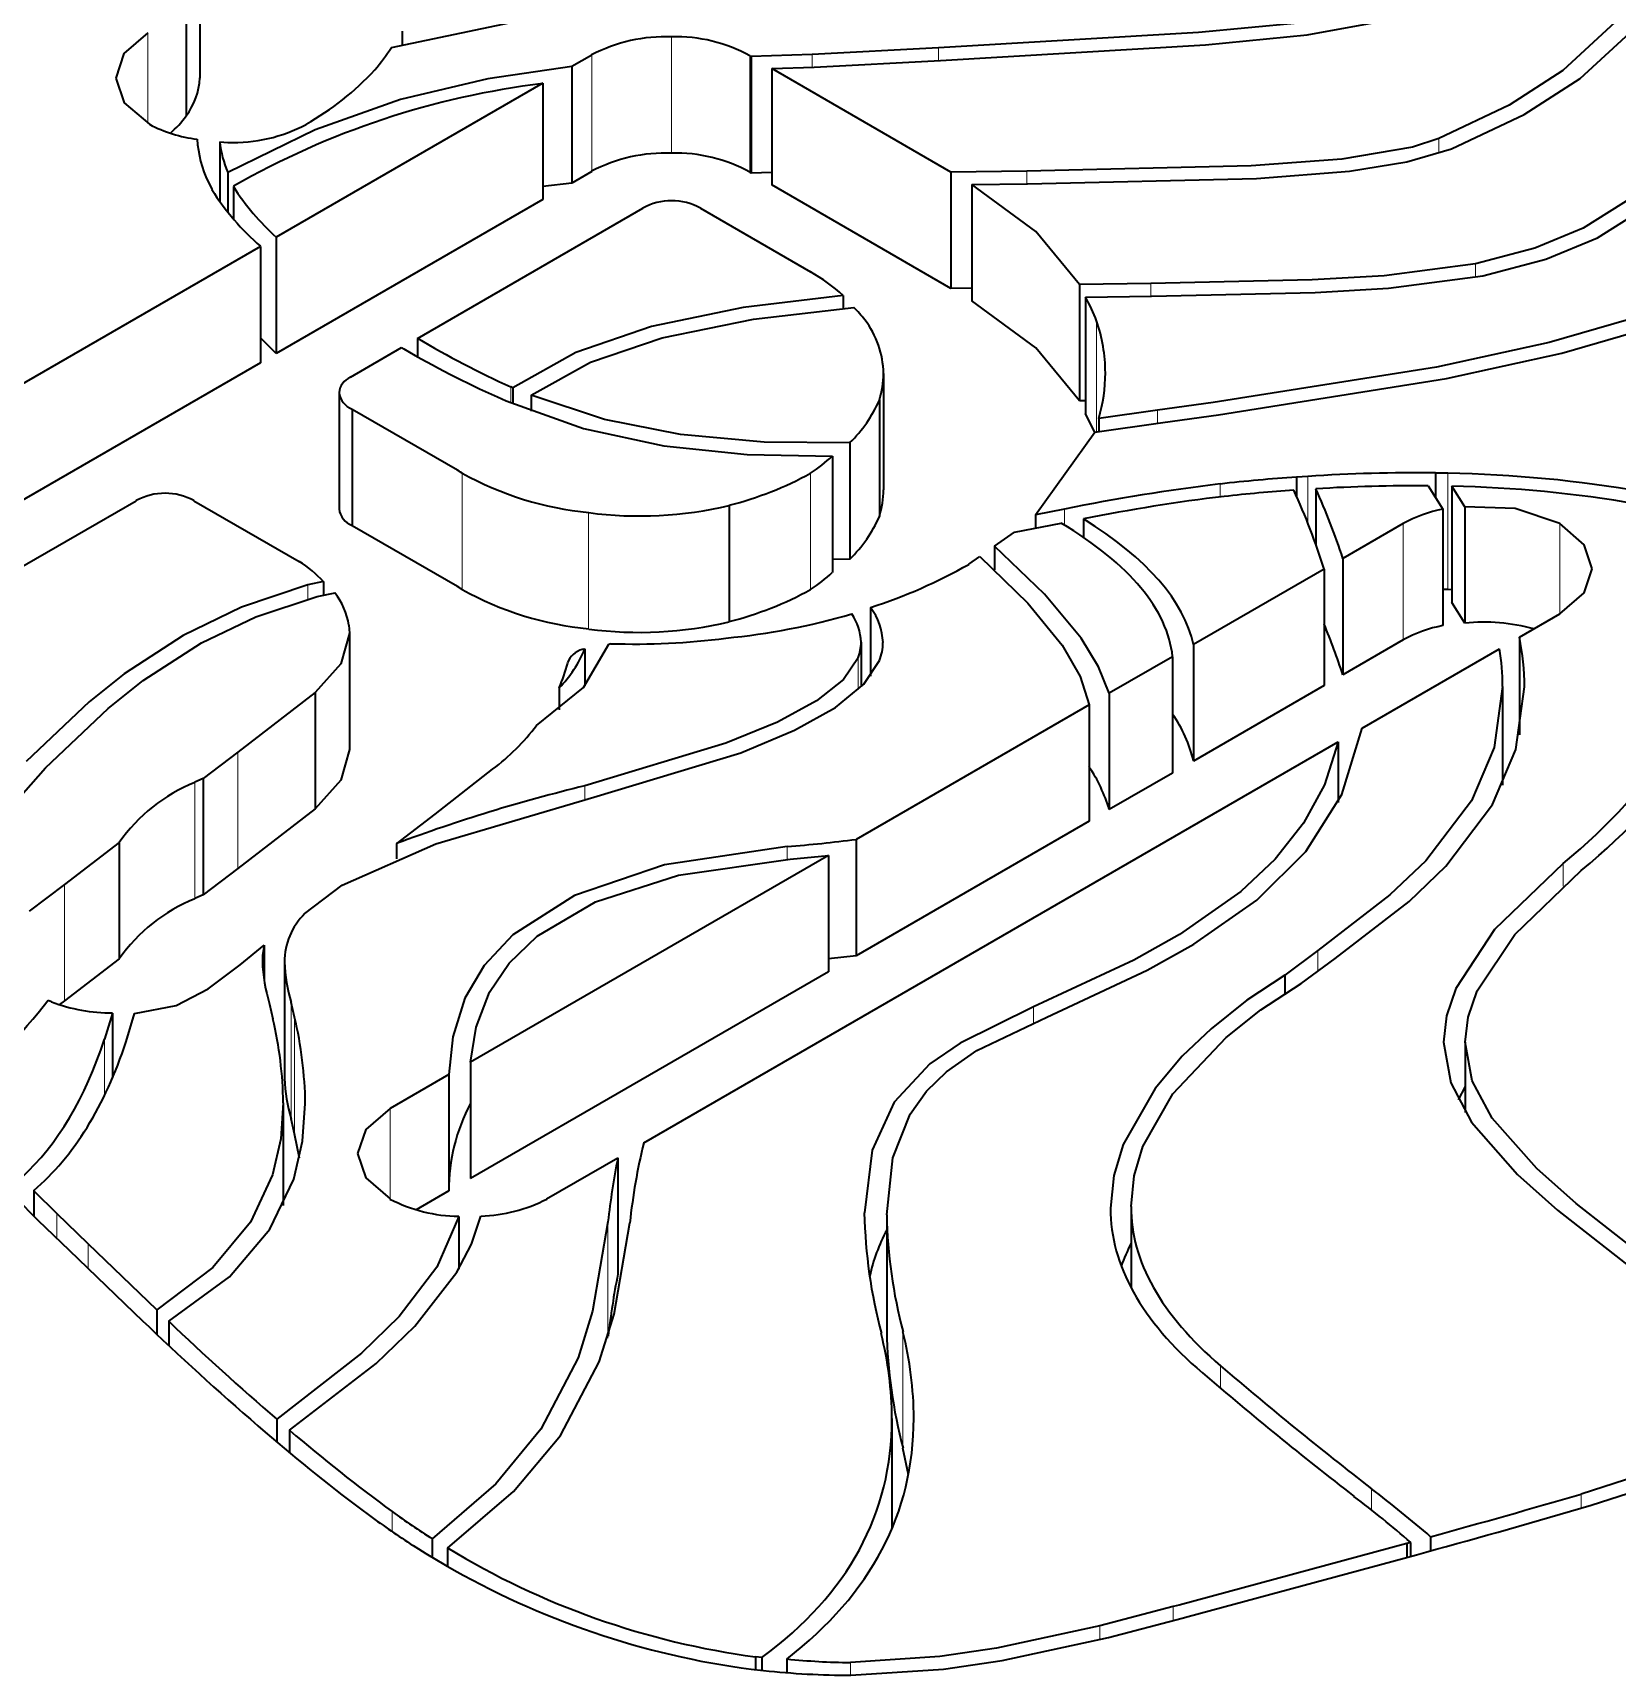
# Model space of a CAD drawing. Extents: x 321 to 857, y 218 to 648.
# Drawn here: x 716.82 to 722.38, y 624.36 to 630.13 of the extents above; entities that cross this region are included whole.
import ezdxf

# ---------------------------------------------------------------- set-up
doc = ezdxf.new("R2010")
doc.units = 0

msp = doc.modelspace()

# ---------------------------------------------------------------- linework, layer by layer
at = {"color": 7, "lineweight": 35, "ltscale": 0.010207}
for p, q in [((717.4062, 630.3753), (717.4062, 629.967)), ((718.7115, 630.0069), (718.7115, 629.5986)), ((719.3406, 630.0419), (719.3406, 629.6336)), ((720.0421, 629.6368), (720.0421, 629.2286)), ((720.1151, 629.5934), (720.1151, 629.1851)), ((717.619, 629.3762), (717.619, 628.9679)), ((720.5141, 629.1981), (720.5141, 628.7899)), ((719.7908, 628.8368), (719.7908, 628.4285)), ((719.6875, 628.6874), (719.6875, 628.2792)), ((719.6261, 628.6401), (719.6261, 628.2319)), ((721.7993, 628.5348), (721.7993, 628.1265)), ((719.2637, 628.4678), (719.2637, 628.0596)), ((721.7683, 628.4542), (721.7683, 628.046)), ((721.845, 628.4628), (721.845, 628.0546)), ((721.4169, 628.2814), (721.4169, 627.8732)), ((721.3511, 628.2435), (721.3511, 627.8352)), ((717.9312, 628.0193), (717.9312, 627.611)), ((720.8928, 627.9789), (720.8928, 627.5706)), ((717.8116, 627.8107), (717.8116, 627.4025)), ((720.5975, 627.8083), (720.5975, 627.4001)), ((717.4188, 627.5094), (717.4188, 627.1011)), ((717.1238, 627.2843), (717.1238, 626.876)), ((719.7094, 627.2956), (719.7094, 626.8873)), ((719.6123, 627.2396), (719.6123, 626.8313)), ((717.7037, 626.865), (717.7037, 626.4567)), ((718.2798, 626.4702), (718.2798, 626.062)), ((719.817, 625.9781), (719.817, 625.5698))]:
    msp.add_line(p, q, dxfattribs=at)
at = {"color": 7, "lineweight": 35, "ltscale": 0.010205}
for p, q in [((717.3588, 630.2419), (717.3588, 629.8337)), ((719.4131, 630), (719.4131, 629.5918)), ((718.6102, 629.9484), (718.6102, 629.5402)), ((717.6746, 629.4082), (717.6746, 629)), ((720.4933, 629.2422), (720.4933, 628.834)), ((719.8051, 628.9304), (719.8051, 628.5222)), ((717.8958, 628.8634), (717.8958, 628.4552)), ((717.9406, 628.8044), (717.9406, 628.3962)), ((720.8196, 627.9366), (720.8196, 627.5284)), ((720.5275, 627.7679), (720.5275, 627.3597)), ((718.3561, 626.5143), (718.3561, 626.1061)), ((718.8733, 626.1784), (718.8733, 625.7702))]:
    msp.add_line(p, q, dxfattribs=at)
at = {"color": 7, "lineweight": 13, "ltscale": 0.007928}
for p, q in [((717.2244, 630.1254), (717.2244, 629.8082)), ((722.1782, 628.4036), (722.1782, 628.0865))]:
    msp.add_line(p, q, dxfattribs=at)
at = {"color": 7, "lineweight": 35, "ltscale": 0.001193}
for p, q in [((718.116, 630.131), (718.116, 630.0833)), ((720.1047, 628.2607), (720.1437, 628.2881))]:
    msp.add_line(p, q, dxfattribs=at)
at = {"color": 7, "lineweight": 13, "ltscale": 0.010205}
for p, q in [((719.0618, 630.1121), (719.0618, 629.7039)), ((718.7816, 630.0474), (718.7816, 629.6392)), ((717.5397, 627.6019), (717.5397, 627.1937)), ((717.3888, 627.4958), (717.3888, 627.0876))]:
    msp.add_line(p, q, dxfattribs=at)
at = {"color": 7, "lineweight": 35, "ltscale": 0.005364}
msp.add_line((719.5551, 630.0498), (719.3406, 630.0419), dxfattribs=at)
at = {"color": 7, "lineweight": 35, "ltscale": 0.01109}
msp.add_line((719.998, 630.0729), (719.5551, 630.0498), dxfattribs=at)
at = {"color": 7, "lineweight": 13, "ltscale": 0.001117}
msp.add_line((719.5551, 630.0498), (719.5551, 630.0051), dxfattribs=at)
at = {"color": 7, "lineweight": 13, "ltscale": 0.001115}
msp.add_line((719.998, 630.0729), (719.998, 630.0283), dxfattribs=at)
at = {"color": 7, "lineweight": 35, "ltscale": 0.002024}
msp.add_line((718.7816, 630.0474), (718.7115, 630.0069), dxfattribs=at)
at = {"color": 7, "lineweight": 35, "ltscale": 0.000116207}
for p, q in [((719.3406, 630.0419), (719.3366, 630.0442)), ((719.3406, 629.6336), (719.3366, 629.6359))]:
    msp.add_line(p, q, dxfattribs=at)
at = {"color": 7, "lineweight": 13, "ltscale": 0.010207}
for p, q in [((719.3366, 630.0442), (719.3366, 629.6359)), ((718.3275, 628.5811), (718.3275, 628.1729)), ((719.5496, 628.5811), (719.5496, 628.1729)), ((721.7848, 628.5802), (721.7848, 628.1719)), ((718.7709, 628.4416), (718.7709, 628.0333)), ((721.6286, 628.4037), (721.6286, 627.9954)), ((716.9314, 627.1375), (716.9314, 626.7292)), ((717.7269, 626.7234), (717.7269, 626.3152)), ((717.7393, 626.6713), (717.7393, 626.263)), ((718.8383, 625.9536), (718.8383, 625.5453)), ((719.8735, 625.5676), (719.8735, 625.1593))]:
    msp.add_line(p, q, dxfattribs=at)
at = {"color": 7, "lineweight": 35, "ltscale": 0.003729}
msp.add_line((719.4131, 630), (719.5621, 630.0055), dxfattribs=at)
at = {"color": 7, "lineweight": 35, "ltscale": 0.018158}
msp.add_line((720.0421, 629.6368), (719.4131, 630), dxfattribs=at)
at = {"color": 7, "lineweight": 35, "ltscale": 0.011081}
msp.add_line((719.5621, 630.0055), (720.0048, 630.0287), dxfattribs=at)
at = {"color": 7, "lineweight": 35, "ltscale": 0.027011}
for p, q in [((718.6102, 629.9484), (717.6746, 629.4082)), ((718.6102, 629.5402), (717.6746, 629))]:
    msp.add_line(p, q, dxfattribs=at)
at = {"color": 7, "lineweight": 35, "ltscale": 0.000709072}
msp.add_line((717.4764, 629.7433), (717.5046, 629.7402), dxfattribs=at)
at = {"color": 7, "lineweight": 35, "ltscale": 0.005251}
msp.add_line((717.4764, 629.7433), (717.4764, 629.5333), dxfattribs=at)
at = {"color": 7, "lineweight": 13, "ltscale": 0.001314}
msp.add_line((721.754, 629.7548), (721.754, 629.7022), dxfattribs=at)
at = {"color": 7, "lineweight": 35, "ltscale": 0.00074388}
msp.add_line((717.4358, 629.6026), (717.4495, 629.5762), dxfattribs=at)
at = {"color": 7, "lineweight": 35, "ltscale": 0.003491}
msp.add_line((717.5044, 629.636), (717.5044, 629.4963), dxfattribs=at)
at = {"color": 7, "lineweight": 35, "ltscale": 0.002549}
msp.add_line((718.7115, 629.5986), (718.6102, 629.5867), dxfattribs=at)
at = {"color": 7, "lineweight": 35, "ltscale": 0.002025}
msp.add_line((718.7816, 629.6392), (718.7115, 629.5986), dxfattribs=at)
at = {"color": 7, "lineweight": 35, "ltscale": 0.001812}
msp.add_line((719.4131, 629.6358), (719.3406, 629.6336), dxfattribs=at)
at = {"color": 7, "lineweight": 35, "ltscale": 0.018159}
msp.add_line((720.0421, 629.2286), (719.4131, 629.5918), dxfattribs=at)
at = {"color": 7, "lineweight": 35, "ltscale": 0.006664}
msp.add_line((720.3087, 629.6404), (720.0421, 629.6368), dxfattribs=at)
at = {"color": 7, "lineweight": 35, "ltscale": 0.004877}
msp.add_line((720.1151, 629.5934), (720.3101, 629.596), dxfattribs=at)
at = {"color": 7, "lineweight": 13, "ltscale": 0.001112}
msp.add_line((720.3087, 629.6404), (720.3087, 629.5959), dxfattribs=at)
at = {"color": 7, "lineweight": 35, "ltscale": 0.002864}
msp.add_line((717.5248, 629.5867), (717.5248, 629.4722), dxfattribs=at)
at = {"color": 7, "lineweight": 35, "ltscale": 0.022826}
msp.add_line((718.1703, 629.0536), (718.961, 629.5101), dxfattribs=at)
at = {"color": 7, "lineweight": 35, "ltscale": 0.011167}
msp.add_line((719.1628, 629.5101), (719.5496, 629.2867), dxfattribs=at)
at = {"color": 7, "lineweight": 35, "ltscale": 0.032576}
for p, q in [((717.619, 629.3762), (716.4905, 628.7247)), ((717.619, 628.9679), (716.4905, 628.3164))]:
    msp.add_line(p, q, dxfattribs=at)
at = {"color": 7, "lineweight": 13, "ltscale": 0.001176}
msp.add_line((721.8824, 629.3145), (721.8824, 629.2675), dxfattribs=at)
at = {"color": 7, "lineweight": 35, "ltscale": 0.006255}
msp.add_line((720.7435, 629.2462), (720.4933, 629.2422), dxfattribs=at)
at = {"color": 7, "lineweight": 13, "ltscale": 0.001114}
msp.add_line((720.7435, 629.2462), (720.7435, 629.2017), dxfattribs=at)
at = {"color": 7, "lineweight": 35, "ltscale": 0.001123}
msp.add_line((719.6637, 629.2038), (719.6637, 629.1589), dxfattribs=at)
at = {"color": 7, "lineweight": 35, "ltscale": 0.001834}
msp.add_line((720.1155, 629.2296), (720.0421, 629.2286), dxfattribs=at)
at = {"color": 7, "lineweight": 35, "ltscale": 0.005781}
msp.add_line((720.5141, 629.1981), (720.7453, 629.2017), dxfattribs=at)
at = {"color": 7, "lineweight": 13, "ltscale": 0.00975}
msp.add_line((720.5532, 629.1152), (720.5532, 628.7252), dxfattribs=at)
at = {"color": 7, "lineweight": 35, "ltscale": 0.001966}
msp.add_line((717.6746, 629), (717.619, 629.0557), dxfattribs=at)
at = {"color": 7, "lineweight": 35, "ltscale": 0.005183}
msp.add_line((717.9349, 628.9177), (718.1147, 629.021), dxfattribs=at)
at = {"color": 7, "lineweight": 35, "ltscale": 0.00022822}
msp.add_line((718.1147, 629.021), (718.1224, 629.0162), dxfattribs=at)
at = {"color": 7, "lineweight": 35, "ltscale": 0.001614}
msp.add_line((718.1703, 629.0536), (718.1703, 628.989), dxfattribs=at)
at = {"color": 7, "lineweight": 35, "ltscale": 0.000834611}
msp.add_line((718.4506, 628.8478), (718.481, 628.8342), dxfattribs=at)
at = {"color": 7, "lineweight": 35, "ltscale": 0.000193973}
msp.add_line((718.5049, 628.8798), (718.4978, 628.883), dxfattribs=at)
at = {"color": 7, "lineweight": 13, "ltscale": 0.001401}
msp.add_line((718.4978, 628.883), (718.4978, 628.827), dxfattribs=at)
at = {"color": 7, "lineweight": 35, "ltscale": 0.001395}
msp.add_line((718.5049, 628.8798), (718.5049, 628.824), dxfattribs=at)
at = {"color": 7, "lineweight": 35, "ltscale": 0.001413}
msp.add_line((718.5696, 628.8547), (718.5696, 628.7982), dxfattribs=at)
at = {"color": 7, "lineweight": 35, "ltscale": 0.010681}
msp.add_line((718.3106, 628.5908), (717.9406, 628.8044), dxfattribs=at)
at = {"color": 7, "lineweight": 35, "ltscale": 0.000523432}
msp.add_line((720.5142, 628.8344), (720.4933, 628.834), dxfattribs=at)
at = {"color": 7, "lineweight": 35, "ltscale": 0.001857}
msp.add_line((720.547, 628.7233), (720.5141, 628.7899), dxfattribs=at)
at = {"color": 7, "lineweight": 35, "ltscale": 0.005211}
msp.add_line((720.767, 628.801), (720.5605, 628.772), dxfattribs=at)
at = {"color": 7, "lineweight": 35, "ltscale": 0.00493}
msp.add_line((720.9622, 628.8288), (720.767, 628.801), dxfattribs=at)
at = {"color": 7, "lineweight": 13, "ltscale": 0.001143}
msp.add_line((720.767, 628.801), (720.767, 628.7553), dxfattribs=at)
at = {"color": 7, "lineweight": 35, "ltscale": 0.004924}
msp.add_line((720.7855, 628.7579), (720.9805, 628.7856), dxfattribs=at)
at = {"color": 7, "lineweight": 35, "ltscale": 0.008931}
msp.add_line((720.3383, 628.4344), (720.547, 628.7244), dxfattribs=at)
at = {"color": 7, "lineweight": 35, "ltscale": 0.006022}
msp.add_line((720.547, 628.7244), (720.7855, 628.7579), dxfattribs=at)
at = {"color": 7, "lineweight": 35, "ltscale": 0.001143}
msp.add_line((720.5605, 628.772), (720.5605, 628.7263), dxfattribs=at)
at = {"color": 7, "lineweight": 35, "ltscale": 0.000162009}
for p, q in [((718.3162, 628.5876), (718.3106, 628.5908)), ((718.3218, 628.5844), (718.3162, 628.5876)), ((718.3275, 628.5811), (718.3218, 628.5844)), ((718.3162, 628.1793), (718.3106, 628.1826)), ((718.3218, 628.1761), (718.3162, 628.1793)), ((718.3275, 628.1729), (718.3218, 628.1761))]:
    msp.add_line(p, q, dxfattribs=at)
at = {"color": 7, "lineweight": 35, "ltscale": 0.000999884}
msp.add_line((721.2943, 628.5693), (721.2543, 628.5668), dxfattribs=at)
at = {"color": 7, "lineweight": 35, "ltscale": 0.001669}
msp.add_line((721.2543, 628.5668), (721.2543, 628.5), dxfattribs=at)
at = {"color": 7, "lineweight": 13, "ltscale": 0.004108}
msp.add_line((721.2943, 628.5693), (721.2943, 628.405), dxfattribs=at)
at = {"color": 7, "lineweight": 35, "ltscale": 0.00107}
msp.add_line((721.7848, 628.5802), (721.742, 628.5811), dxfattribs=at)
at = {"color": 7, "lineweight": 35, "ltscale": 0.002109}
msp.add_line((721.742, 628.5811), (721.742, 628.4968), dxfattribs=at)
at = {"color": 7, "lineweight": 13, "ltscale": 0.001138}
msp.add_line((720.9861, 628.5424), (720.9861, 628.4969), dxfattribs=at)
at = {"color": 7, "lineweight": 35, "ltscale": 0.004883}
msp.add_line((721.3222, 628.5256), (721.3222, 628.3303), dxfattribs=at)
at = {"color": 7, "lineweight": 35, "ltscale": 0.002425}
msp.add_line((721.7164, 628.5361), (721.7683, 628.4542), dxfattribs=at)
at = {"color": 7, "lineweight": 35, "ltscale": 0.002131}
for p, q in [((721.845, 628.4628), (721.7993, 628.5348)), ((721.845, 628.0546), (721.7993, 628.1265))]:
    msp.add_line(p, q, dxfattribs=at)
at = {"color": 7, "lineweight": 35, "ltscale": 0.003989}
msp.add_line((717.0455, 628.4042), (717.1837, 628.484), dxfattribs=at)
at = {"color": 7, "lineweight": 35, "ltscale": 0.010682}
for p, q in [((717.3856, 628.484), (717.7556, 628.2704)), ((718.3106, 628.1826), (717.9406, 628.3962))]:
    msp.add_line(p, q, dxfattribs=at)
at = {"color": 7, "lineweight": 35, "ltscale": 0.002611}
msp.add_line((720.4408, 628.4546), (720.3383, 628.4344), dxfattribs=at)
at = {"color": 7, "lineweight": 13, "ltscale": 0.001419}
msp.add_line((720.4408, 628.4546), (720.4408, 628.3978), dxfattribs=at)
at = {"color": 7, "lineweight": 35, "ltscale": 0.035898}
msp.add_line((715.802, 627.6863), (717.0455, 628.4042), dxfattribs=at)
at = {"color": 7, "lineweight": 35, "ltscale": 0.004177}
msp.add_line((720.2646, 628.373), (720.4285, 628.4053), dxfattribs=at)
at = {"color": 7, "lineweight": 35, "ltscale": 0.001172}
msp.add_line((720.3383, 628.4344), (720.3383, 628.3875), dxfattribs=at)
at = {"color": 7, "lineweight": 35, "ltscale": 0.001624}
msp.add_line((720.5068, 628.4201), (720.5068, 628.3552), dxfattribs=at)
at = {"color": 7, "lineweight": 35, "ltscale": 0.006111}
for p, q in [((721.6286, 628.4037), (721.4169, 628.2814)), ((721.6286, 627.9954), (721.4169, 627.8732))]:
    msp.add_line(p, q, dxfattribs=at)
at = {"color": 7, "lineweight": 35, "ltscale": 0.002125}
msp.add_line((720.1951, 628.3241), (720.2646, 628.373), dxfattribs=at)
at = {"color": 7, "lineweight": 35, "ltscale": 0.002071}
msp.add_line((720.1951, 628.3241), (720.1951, 628.2413), dxfattribs=at)
at = {"color": 7, "lineweight": 35, "ltscale": 0.001536}
msp.add_line((719.6875, 628.2792), (719.6261, 628.2776), dxfattribs=at)
at = {"color": 7, "lineweight": 35, "ltscale": 0.01323}
for p, q in [((721.3511, 628.2435), (720.8928, 627.9789)), ((721.3511, 627.8352), (720.8928, 627.5706))]:
    msp.add_line(p, q, dxfattribs=at)
at = {"color": 7, "lineweight": 35, "ltscale": 0.001394}
msp.add_line((717.8406, 628.1999), (717.786, 628.1885), dxfattribs=at)
at = {"color": 7, "lineweight": 13, "ltscale": 0.001233}
msp.add_line((717.786, 628.1885), (717.786, 628.1392), dxfattribs=at)
at = {"color": 7, "lineweight": 35, "ltscale": 0.001607}
msp.add_line((717.8181, 628.1479), (717.881, 628.161), dxfattribs=at)
at = {"color": 7, "lineweight": 35, "ltscale": 0.001176}
msp.add_line((717.8406, 628.1999), (717.8406, 628.1528), dxfattribs=at)
at = {"color": 7, "lineweight": 35, "ltscale": 0.000412089}
msp.add_line((721.7848, 628.1719), (721.7683, 628.1723), dxfattribs=at)
at = {"color": 7, "lineweight": 35, "ltscale": 0.000383105}
msp.add_line((721.8001, 628.1716), (721.7848, 628.1719), dxfattribs=at)
at = {"color": 7, "lineweight": 35, "ltscale": 0.006012}
msp.add_line((719.7603, 628.1093), (719.7603, 627.8688), dxfattribs=at)
at = {"color": 7, "lineweight": 35, "ltscale": 0.00069426}
msp.add_line((717.9294, 628.047), (717.9312, 628.0193), dxfattribs=at)
at = {"color": 7, "lineweight": 35, "ltscale": 0.004078}
msp.add_line((722.0368, 628.0049), (722.1781, 628.0864), dxfattribs=at)
at = {"color": 7, "lineweight": 35, "ltscale": 0.000167881}
msp.add_line((718.8422, 627.981), (718.8488, 627.9823), dxfattribs=at)
at = {"color": 7, "lineweight": 35, "ltscale": 0.003925}
msp.add_line((719.7267, 627.9874), (719.7267, 627.8304), dxfattribs=at)
at = {"color": 7, "lineweight": 35, "ltscale": 0.008559}
msp.add_line((722.0368, 628.0049), (722.0368, 627.6625), dxfattribs=at)
at = {"color": 7, "lineweight": 35, "ltscale": 0.000242399}
msp.add_line((718.7479, 627.9629), (718.7574, 627.9647), dxfattribs=at)
at = {"color": 7, "lineweight": 35, "ltscale": 0.003258}
msp.add_line((718.7574, 627.9647), (718.7574, 627.8344), dxfattribs=at)
at = {"color": 7, "lineweight": 13, "ltscale": 0.002818}
msp.add_line((719.7161, 627.9329), (719.7161, 627.8202), dxfattribs=at)
at = {"color": 7, "lineweight": 35, "ltscale": 0.006413}
msp.add_line((720.8196, 627.9366), (720.5975, 627.8083), dxfattribs=at)
at = {"color": 7, "lineweight": 35, "ltscale": 0.013928}
msp.add_line((721.4844, 627.686), (721.9669, 627.9645), dxfattribs=at)
at = {"color": 7, "lineweight": 35, "ltscale": 0.008571}
msp.add_line((717.8116, 627.8107), (717.5397, 627.6019), dxfattribs=at)
at = {"color": 7, "lineweight": 35, "ltscale": 0.001935}
msp.add_line((718.6672, 627.827), (718.6672, 627.7496), dxfattribs=at)
at = {"color": 7, "lineweight": 35, "ltscale": 0.008649}
msp.add_line((721.9774, 627.8322), (721.9774, 627.4862), dxfattribs=at)
at = {"color": 7, "lineweight": 35, "ltscale": 0.023616}
msp.add_line((720.5275, 627.7679), (719.7094, 627.2956), dxfattribs=at)
at = {"color": 7, "lineweight": 35, "ltscale": 0.070306}
msp.add_line((718.9647, 626.2312), (721.4001, 627.6373), dxfattribs=at)
at = {"color": 7, "lineweight": 35, "ltscale": 0.005296}
msp.add_line((721.4001, 627.6373), (721.4001, 627.4255), dxfattribs=at)
at = {"color": 7, "lineweight": 35, "ltscale": 0.003806}
msp.add_line((717.5397, 627.6019), (717.4188, 627.5094), dxfattribs=at)
at = {"color": 7, "lineweight": 35, "ltscale": 0.006417}
msp.add_line((718.2321, 627.3835), (718.434, 627.5421), dxfattribs=at)
at = {"color": 7, "lineweight": 35, "ltscale": 0.006414}
msp.add_line((720.8196, 627.5284), (720.5975, 627.4001), dxfattribs=at)
at = {"color": 7, "lineweight": 35, "ltscale": 0.000823618}
msp.add_line((717.4188, 627.5094), (717.3888, 627.4958), dxfattribs=at)
at = {"color": 7, "lineweight": 13, "ltscale": 0.001215}
msp.add_line((718.7576, 627.4839), (718.7576, 627.4353), dxfattribs=at)
at = {"color": 7, "lineweight": 35, "ltscale": 0.00857}
msp.add_line((717.8116, 627.4025), (717.5397, 627.1937), dxfattribs=at)
at = {"color": 7, "lineweight": 35, "ltscale": 0.00425}
msp.add_line((718.0969, 627.2805), (718.2321, 627.3835), dxfattribs=at)
at = {"color": 7, "lineweight": 35, "ltscale": 0.023617}
msp.add_line((720.5275, 627.3597), (719.7094, 626.8873), dxfattribs=at)
at = {"color": 7, "lineweight": 35, "ltscale": 0.006051}
for p, q in [((717.1238, 627.2843), (716.9314, 627.1375)), ((717.1238, 626.876), (716.9314, 626.7292))]:
    msp.add_line(p, q, dxfattribs=at)
at = {"color": 7, "lineweight": 35, "ltscale": 0.001323}
msp.add_line((718.0969, 627.2805), (718.0969, 627.2276), dxfattribs=at)
at = {"color": 7, "lineweight": 35, "ltscale": 0.036263}
msp.add_line((719.6123, 627.2396), (718.3561, 626.5143), dxfattribs=at)
at = {"color": 7, "lineweight": 13, "ltscale": 0.001122}
msp.add_line((719.4675, 627.2704), (719.4675, 627.2255), dxfattribs=at)
at = {"color": 7, "lineweight": 35, "ltscale": 0.003375}
msp.add_line((719.478, 627.2264), (719.6123, 627.2396), dxfattribs=at)
at = {"color": 7, "lineweight": 35, "ltscale": 0.003807}
msp.add_line((717.5397, 627.1937), (717.4188, 627.1011), dxfattribs=at)
at = {"color": 7, "lineweight": 13, "ltscale": 0.00199}
msp.add_line((722.1904, 627.2113), (722.1904, 627.1317), dxfattribs=at)
at = {"color": 7, "lineweight": 35, "ltscale": 0.003874}
msp.add_line((716.9314, 627.1375), (716.8081, 627.0436), dxfattribs=at)
at = {"color": 7, "lineweight": 35, "ltscale": 0.004114}
msp.add_line((717.7748, 627.0354), (717.9057, 627.1351), dxfattribs=at)
at = {"color": 7, "lineweight": 35, "ltscale": 0.000822992}
msp.add_line((717.4188, 627.1011), (717.3888, 627.0876), dxfattribs=at)
at = {"color": 7, "lineweight": 35, "ltscale": 0.002709}
msp.add_line((717.5482, 626.8558), (717.632, 626.9246), dxfattribs=at)
at = {"color": 7, "lineweight": 35, "ltscale": 0.003043}
msp.add_line((717.632, 626.9246), (717.632, 626.8029), dxfattribs=at)
at = {"color": 7, "lineweight": 35, "ltscale": 0.002443}
msp.add_line((719.7094, 626.8873), (719.6123, 626.8759), dxfattribs=at)
at = {"color": 7, "lineweight": 35, "ltscale": 0.003632}
msp.add_line((721.3297, 626.9054), (721.213, 626.8188), dxfattribs=at)
at = {"color": 7, "lineweight": 13, "ltscale": 0.001784}
msp.add_line((721.3297, 626.9054), (721.3297, 626.834), dxfattribs=at)
at = {"color": 7, "lineweight": 35, "ltscale": 0.003506}
msp.add_line((717.436, 626.7717), (717.5482, 626.8558), dxfattribs=at)
at = {"color": 7, "lineweight": 35, "ltscale": 0.036262}
msp.add_line((719.6123, 626.8313), (718.3561, 626.1061), dxfattribs=at)
at = {"color": 7, "lineweight": 35, "ltscale": 0.003702}
msp.add_line((721.2709, 626.7896), (721.3899, 626.8777), dxfattribs=at)
at = {"color": 7, "lineweight": 35, "ltscale": 0.001602}
msp.add_line((721.213, 626.8188), (721.213, 626.7548), dxfattribs=at)
at = {"color": 7, "lineweight": 35, "ltscale": 0.000339006}
msp.add_line((716.8741, 626.7318), (716.8865, 626.7264), dxfattribs=at)
at = {"color": 7, "lineweight": 35, "ltscale": 0.000545089}
msp.add_line((716.9314, 626.7292), (716.9141, 626.7159), dxfattribs=at)
at = {"color": 7, "lineweight": 35, "ltscale": 0.001326}
msp.add_line((717.6507, 626.7171), (717.6631, 626.6655), dxfattribs=at)
at = {"color": 7, "lineweight": 35, "ltscale": 0.001341}
for p, q in [((717.7393, 626.6713), (717.7269, 626.7234)), ((717.7393, 626.263), (717.7269, 626.3152))]:
    msp.add_line(p, q, dxfattribs=at)
at = {"color": 7, "lineweight": 13, "ltscale": 0.001392}
msp.add_line((720.3322, 626.7075), (720.3322, 626.6518), dxfattribs=at)
at = {"color": 7, "lineweight": 35, "ltscale": 0.002392}
msp.add_line((717.1004, 626.6863), (717.0724, 626.5948), dxfattribs=at)
at = {"color": 7, "lineweight": 35, "ltscale": 0.005685}
msp.add_line((717.1004, 626.6863), (717.1004, 626.4589), dxfattribs=at)
at = {"color": 7, "lineweight": 35, "ltscale": 0.002554}
msp.add_line((717.148, 626.5867), (717.178, 626.6843), dxfattribs=at)
at = {"color": 7, "lineweight": 13, "ltscale": 0.004941}
msp.add_line((717.0724, 626.5948), (717.0724, 626.3972), dxfattribs=at)
at = {"color": 7, "lineweight": 35, "ltscale": 0.00618}
msp.add_line((721.8463, 626.584), (721.8463, 626.3369), dxfattribs=at)
at = {"color": 7, "lineweight": 35, "ltscale": 0.005938}
msp.add_line((718.2798, 626.4702), (718.0741, 626.3514), dxfattribs=at)
at = {"color": 7, "lineweight": 35, "ltscale": 0.001311}
msp.add_line((721.8463, 626.4284), (721.8215, 626.3822), dxfattribs=at)
at = {"color": 7, "lineweight": 35, "ltscale": 0.009013}
msp.add_line((717.6992, 626.3715), (717.6992, 626.011), dxfattribs=at)
at = {"color": 7, "lineweight": 13, "ltscale": 0.00793}
msp.add_line((718.0741, 626.3514), (718.0741, 626.0342), dxfattribs=at)
at = {"color": 7, "lineweight": 35, "ltscale": 0.002198}
msp.add_line((717.7565, 626.1768), (717.7393, 626.263), dxfattribs=at)
at = {"color": 7, "lineweight": 35, "ltscale": 0.007209}
msp.add_line((718.6235, 626.0342), (718.8733, 626.1784), dxfattribs=at)
at = {"color": 7, "lineweight": 35, "ltscale": 0.002792}
msp.add_line((716.7597, 626.039), (716.8386, 625.96), dxfattribs=at)
at = {"color": 7, "lineweight": 35, "ltscale": 0.000106822}
msp.add_line((716.8271, 626.0605), (716.8242, 626.0636), dxfattribs=at)
at = {"color": 7, "lineweight": 35, "ltscale": 0.002238}
msp.add_line((716.8242, 626.0636), (716.8242, 625.9741), dxfattribs=at)
at = {"color": 7, "lineweight": 35, "ltscale": 0.002742}
msp.add_line((716.9046, 625.9829), (716.8271, 626.0605), dxfattribs=at)
at = {"color": 7, "lineweight": 13, "ltscale": 0.002237}
msp.add_line((716.8271, 626.0605), (716.8271, 625.9711), dxfattribs=at)
at = {"color": 7, "lineweight": 35, "ltscale": 0.003293}
msp.add_line((718.2798, 626.062), (718.1657, 625.9961), dxfattribs=at)
at = {"color": 7, "lineweight": 35, "ltscale": 0.00382}
msp.add_line((716.8386, 625.96), (716.9485, 625.8538), dxfattribs=at)
at = {"color": 7, "lineweight": 35, "ltscale": 0.003829}
msp.add_line((717.0148, 625.8765), (716.9046, 625.9829), dxfattribs=at)
at = {"color": 7, "lineweight": 13, "ltscale": 0.00217}
msp.add_line((716.9046, 625.9829), (716.9046, 625.8961), dxfattribs=at)
at = {"color": 7, "lineweight": 35, "ltscale": 0.004622}
msp.add_line((718.3151, 625.9723), (718.3151, 625.7874), dxfattribs=at)
at = {"color": 7, "lineweight": 35, "ltscale": 0.007117}
msp.add_line((720.6738, 626.0073), (720.6738, 625.7227), dxfattribs=at)
at = {"color": 7, "lineweight": 35, "ltscale": 0.008971}
msp.add_line((716.9485, 625.8538), (717.2072, 625.6051), dxfattribs=at)
at = {"color": 7, "lineweight": 35, "ltscale": 0.008353}
msp.add_line((717.2556, 625.6449), (717.0148, 625.8765), dxfattribs=at)
at = {"color": 7, "lineweight": 13, "ltscale": 0.002171}
msp.add_line((717.0148, 625.8765), (717.0148, 625.7897), dxfattribs=at)
at = {"color": 7, "lineweight": 35, "ltscale": 0.002144}
msp.add_line((717.2556, 625.6449), (717.2556, 625.5591), dxfattribs=at)
at = {"color": 7, "lineweight": 35, "ltscale": 0.000690699}
msp.add_line((717.2072, 625.6051), (717.2272, 625.586), dxfattribs=at)
at = {"color": 7, "lineweight": 35, "ltscale": 0.002127}
msp.add_line((717.2974, 625.6049), (717.2974, 625.5198), dxfattribs=at)
at = {"color": 7, "lineweight": 13, "ltscale": 0.001981}
msp.add_line((720.988, 625.4485), (720.988, 625.3693), dxfattribs=at)
at = {"color": 7, "lineweight": 35, "ltscale": 0.000728062}
msp.add_line((717.6362, 625.2159), (717.6582, 625.1969), dxfattribs=at)
at = {"color": 7, "lineweight": 35, "ltscale": 0.001999}
msp.add_line((717.6765, 625.2614), (717.6765, 625.1814), dxfattribs=at)
at = {"color": 7, "lineweight": 35, "ltscale": 3.57525e-05}
msp.add_line((717.7219, 625.2219), (717.7208, 625.2228), dxfattribs=at)
at = {"color": 7, "lineweight": 35, "ltscale": 0.001964}
msp.add_line((717.7208, 625.2228), (717.7208, 625.1442), dxfattribs=at)
at = {"color": 7, "lineweight": 13, "ltscale": 0.001964}
msp.add_line((717.7219, 625.2219), (717.7219, 625.1433), dxfattribs=at)
at = {"color": 7, "lineweight": 35, "ltscale": 0.009666}
msp.add_line((719.8348, 625.2634), (719.8348, 624.8768), dxfattribs=at)
at = {"color": 7, "lineweight": 35, "ltscale": 0.00238}
msp.add_line((719.8928, 625.0661), (719.8735, 625.1593), dxfattribs=at)
at = {"color": 7, "lineweight": 13, "ltscale": 0.001875}
msp.add_line((721.518, 625.0169), (721.518, 624.9419), dxfattribs=at)
at = {"color": 7, "lineweight": 13, "ltscale": 0.001244}
msp.add_line((722.2534, 624.9987), (722.2534, 624.949), dxfattribs=at)
at = {"color": 7, "lineweight": 13, "ltscale": 0.001756}
msp.add_line((718.0816, 624.937), (718.0816, 624.8667), dxfattribs=at)
at = {"color": 7, "lineweight": 35, "ltscale": 0.000761823}
msp.add_line((718.1742, 624.8059), (718.2001, 624.7899), dxfattribs=at)
at = {"color": 7, "lineweight": 35, "ltscale": 0.001633}
msp.add_line((718.222, 624.8419), (718.222, 624.7766), dxfattribs=at)
at = {"color": 7, "lineweight": 35, "ltscale": 0.001598}
msp.add_line((718.2757, 624.8089), (718.2757, 624.745), dxfattribs=at)
at = {"color": 7, "lineweight": 35, "ltscale": 0.020699}
msp.add_line((721.6415, 624.8252), (720.8423, 624.6091), dxfattribs=at)
at = {"color": 7, "lineweight": 35, "ltscale": 0.000345833}
msp.add_line((721.6548, 624.829), (721.6415, 624.8252), dxfattribs=at)
at = {"color": 7, "lineweight": 35, "ltscale": 0.00123}
msp.add_line((721.6415, 624.8252), (721.6415, 624.776), dxfattribs=at)
at = {"color": 7, "lineweight": 35, "ltscale": 0.001233}
msp.add_line((721.6548, 624.829), (721.6548, 624.7797), dxfattribs=at)
at = {"color": 7, "lineweight": 35, "ltscale": 0.001236}
msp.add_line((721.7249, 624.8487), (721.7249, 624.7993), dxfattribs=at)
at = {"color": 7, "lineweight": 35, "ltscale": 0.001988}
msp.add_line((718.2001, 624.7899), (718.2684, 624.7492), dxfattribs=at)
at = {"color": 7, "lineweight": 35, "ltscale": 0.020726}
msp.add_line((720.8746, 624.5687), (721.6749, 624.7852), dxfattribs=at)
at = {"color": 7, "lineweight": 35, "ltscale": 0.00087611}
msp.add_line((721.6749, 624.7852), (721.7086, 624.7948), dxfattribs=at)
at = {"color": 7, "lineweight": 35, "ltscale": 0.006638}
msp.add_line((720.8213, 624.6035), (720.5643, 624.5366), dxfattribs=at)
at = {"color": 7, "lineweight": 35, "ltscale": 0.00054335}
msp.add_line((720.8423, 624.6091), (720.8213, 624.6035), dxfattribs=at)
at = {"color": 7, "lineweight": 13, "ltscale": 0.001224}
msp.add_line((720.8213, 624.6035), (720.8213, 624.5545), dxfattribs=at)
at = {"color": 7, "lineweight": 13, "ltscale": 0.001212}
msp.add_line((720.5643, 624.5366), (720.5643, 624.4882), dxfattribs=at)
at = {"color": 7, "lineweight": 35, "ltscale": 0.00668}
msp.add_line((720.5948, 624.4957), (720.8533, 624.5631), dxfattribs=at)
at = {"color": 7, "lineweight": 35, "ltscale": 0.000550337}
msp.add_line((720.8533, 624.5631), (720.8746, 624.5687), dxfattribs=at)
at = {"color": 7, "lineweight": 35, "ltscale": 0.000567865}
msp.add_line((719.379, 624.4255), (719.3564, 624.428), dxfattribs=at)
at = {"color": 7, "lineweight": 35, "ltscale": 0.001131}
for p, q in [((719.3564, 624.428), (719.3564, 624.3828)), ((719.379, 624.4255), (719.379, 624.3803))]:
    msp.add_line(p, q, dxfattribs=at)
at = {"color": 7, "lineweight": 35, "ltscale": 0.001199}
msp.add_line((719.466, 624.4198), (719.466, 624.3718), dxfattribs=at)
at = {"color": 7, "lineweight": 13, "ltscale": 0.001111}
msp.add_line((719.69, 624.4077), (719.69, 624.3632), dxfattribs=at)
at = {"color": 7, "lineweight": 35, "ltscale": 0.001102}
msp.add_line((719.3409, 624.3845), (719.3848, 624.3796), dxfattribs=at)
at = {"color": 7, "lineweight": 35}
for points in [[(722.6016, 630.5083), (722.4627, 630.2773), (722.3726, 630.1625), (722.1894, 629.9938), (722.0001, 629.8716), (721.754, 629.7548)], [(721.7983, 629.7185), (722.0537, 629.8395), (722.2498, 629.9657), (722.4392, 630.1395), (722.5321, 630.2576), (722.675, 630.4947)], [(722.104, 630.432), (721.9111, 630.3163), (721.6718, 630.2332), (721.2587, 630.1597), (720.9102, 630.1263), (719.998, 630.0729)], [(720.0048, 630.0287), (720.9351, 630.0833), (721.2913, 630.118), (721.7155, 630.1951), (721.9634, 630.2829), (722.1659, 630.4053)], [(718.0796, 630.0742), (718.5204, 630.167), (718.7906, 630.2043), (719.3768, 630.2529)], [(717.2244, 630.1254), (717.1403, 630.0534), (717.1122, 629.9668)], [(718.7115, 630.0069), (718.4174, 629.9644), (718.1106, 629.8911), (717.8113, 629.7853), (717.5044, 629.636)], [(717.1122, 629.9668), (717.1416, 629.8794), (717.2299, 629.8049)], [(722.7302, 629.8365), (722.5447, 629.6423), (722.4426, 629.5549), (722.2604, 629.4402), (722.0905, 629.3696), (721.8824, 629.3145)], [(721.9081, 629.2725), (722.1293, 629.3314), (722.3101, 629.4068), (722.5029, 629.528), (722.6099, 629.619), (722.7986, 629.8159)], [(721.754, 629.7548), (721.6609, 629.7247), (721.4131, 629.6823), (721.0954, 629.6583), (720.3087, 629.6404)], [(720.3101, 629.596), (721.1137, 629.6147), (721.4407, 629.6404), (721.6417, 629.6724), (721.7983, 629.7185)], [(720.4933, 629.2422), (720.3404, 629.4281), (720.1151, 629.5934)], [(723.1921, 629.634), (723.1121, 629.5164), (723.004, 629.4113), (722.8528, 629.3071), (722.6749, 629.2164), (722.4205, 629.1193), (722.1409, 629.0387), (721.7455, 628.9525), (720.9622, 628.8288)], [(720.9805, 628.7856), (721.7811, 628.9124), (722.1855, 629.0013), (722.4718, 629.0847), (722.7326, 629.1855), (722.912, 629.278), (723.0654, 629.3842), (723.1804, 629.4958), (723.2656, 629.6214)], [(721.8824, 629.3145), (721.5618, 629.2729), (721.3089, 629.2585), (720.7435, 629.2462)], [(720.7453, 629.2017), (721.3194, 629.2144), (721.5775, 629.2293), (721.9081, 629.2725)], [(719.6637, 629.2038), (719.313, 629.1616), (718.9919, 629.0948), (718.7258, 629.0037), (718.5049, 628.8798)], [(720.4933, 628.834), (720.3404, 629.0198), (720.1151, 629.1851)], [(718.5696, 628.8547), (718.7776, 628.97), (719.0291, 629.0554), (719.3494, 629.1212), (719.701, 629.1621)], [(719.6875, 628.6874), (719.3871, 628.6888), (719.0934, 628.7159), (718.8269, 628.7693), (718.5696, 628.8547)], [(718.481, 628.8342), (718.7532, 628.7376), (719.0344, 628.6766), (719.3274, 628.6455), (719.6261, 628.6401)], [(722.1782, 628.4036), (722.0217, 628.4569), (721.845, 628.4628)], [(722.2919, 628.2451), (722.2634, 628.3295), (722.1782, 628.4036)], [(720.5975, 627.8083), (720.5602, 627.9013), (720.4987, 628.0015), (720.3706, 628.1555), (720.1951, 628.3241)], [(720.1437, 628.2881), (720.312, 628.1246), (720.4326, 627.9766), (720.4956, 627.8674), (720.5275, 627.7679)], [(722.1781, 628.0864), (722.2634, 628.1606), (722.2919, 628.2451)], [(717.786, 628.1885), (717.5528, 628.1106), (717.3481, 628.0114), (717.1415, 627.8765), (717.0183, 627.7778), (716.7975, 627.5688)], [(716.8648, 627.5469), (717.0846, 627.7548), (717.2073, 627.8527), (717.4127, 627.9854), (717.6031, 628.0765), (717.8181, 628.1479)], [(717.9312, 628.0193), (717.9013, 627.9118), (717.8116, 627.8107)], [(718.5884, 627.6949), (718.7524, 627.8289), (718.8422, 627.981)], [(719.7161, 627.9329), (719.6647, 627.8569), (719.5707, 627.7817), (719.4335, 627.707), (719.2526, 627.6326), (718.7576, 627.4839)], [(718.7886, 627.4432), (719.3043, 627.5994), (719.4932, 627.6786), (719.637, 627.7587), (719.7361, 627.8401), (719.7911, 627.9231)], [(721.9774, 627.8322), (721.9476, 627.6182), (721.8679, 627.4313), (721.7079, 627.22), (721.5823, 627.1005), (721.3297, 626.9054)], [(721.3899, 626.8777), (721.6493, 627.0782), (721.7782, 627.2011), (721.9421, 627.4185), (722.0239, 627.6105), (722.0543, 627.8303)], [(721.4001, 627.6373), (721.3524, 627.4872), (721.2795, 627.3523), (721.1798, 627.2258), (721.0588, 627.1122), (720.8441, 626.9615), (720.6832, 626.8714), (720.3322, 626.7075)], [(720.3784, 626.6718), (720.7302, 626.8362), (720.8939, 626.9281), (721.1147, 627.0829), (721.2869, 627.2535), (721.4135, 627.4527), (721.4844, 627.686)], [(717.9312, 627.611), (717.9013, 627.5036), (717.8116, 627.4025)], [(716.4445, 626.9051), (716.4765, 627.0182), (716.5288, 627.1291), (716.6234, 627.273), (716.8648, 627.5469)], [(717.9057, 627.1351), (718.2346, 627.28), (718.7886, 627.4432)], [(719.4675, 627.2704), (719.0364, 627.2058), (718.7212, 627.0991), (718.5049, 626.9611), (718.4041, 626.853), (718.337, 626.7388), (718.2938, 626.6032), (718.2798, 626.4702)], [(718.3561, 626.5143), (718.3759, 626.6369), (718.4232, 626.7593), (718.4914, 626.8608), (718.5898, 626.9559), (718.7947, 627.0765), (719.0862, 627.1695), (719.478, 627.2264)], [(722.1904, 627.2113), (721.9492, 626.9789), (721.8129, 626.7721), (721.7805, 626.6761), (721.77, 626.5841)], [(721.8463, 626.584), (721.8565, 626.6722), (721.8881, 626.764), (722.0204, 626.9622), (722.2537, 627.186)], [(717.178, 626.6843), (717.3239, 626.7126), (717.436, 626.7717)], [(721.213, 626.8188), (721.0801, 626.7313), (720.9546, 626.6309), (720.8538, 626.5344), (720.7582, 626.4213), (720.6463, 626.2248), (720.6135, 626.116), (720.6016, 626.0011)], [(720.6738, 626.0073), (720.6848, 626.1154), (720.7155, 626.2177), (720.8206, 626.4025), (721.0071, 626.6008), (721.1288, 626.6974), (721.2709, 626.7896)], [(720.3322, 626.7075), (720.0747, 626.581), (719.9683, 626.5079), (719.8423, 626.3738), (719.7654, 626.2053), (719.7385, 625.985)], [(719.817, 625.9781), (719.8386, 626.1777), (719.8987, 626.3313), (719.9565, 626.4126), (720.0261, 626.4804), (720.1334, 626.5545), (720.3784, 626.6718)], [(721.77, 626.5841), (721.7957, 626.4415), (721.8688, 626.3033), (722.0295, 626.1199), (722.1705, 625.9943), (722.5146, 625.7242)], [(722.576, 625.751), (722.2354, 626.018), (722.0975, 626.1403), (721.9413, 626.317), (721.8709, 626.4489), (721.8463, 626.584)], [(717.6992, 626.3715), (717.6906, 626.2454), (717.6617, 626.1187), (717.5842, 625.9524), (717.4524, 625.793), (717.2556, 625.6449)], [(717.2974, 625.6049), (717.5104, 625.7607), (717.6528, 625.9285), (717.7364, 626.1034), (717.7673, 626.2363), (717.7766, 626.3687)], [(718.0741, 626.3514), (717.9888, 626.2773), (717.9603, 626.1929)], [(717.9603, 626.1929), (717.9888, 626.1085), (718.0742, 626.0342)], [(718.3151, 625.9723), (718.2384, 625.7947), (718.1058, 625.622), (717.9742, 625.4926), (717.6765, 625.2614)], [(717.7208, 625.2228), (718.0248, 625.4562), (718.161, 625.5877), (718.3089, 625.7773), (718.3603, 625.8749), (718.3928, 625.9734)], [(718.8383, 625.9536), (718.7847, 625.6403), (718.7339, 625.4769), (718.6027, 625.226), (718.4449, 625.0345), (718.222, 624.8419)], [(718.2757, 624.8089), (718.5077, 625.0076), (718.6718, 625.2044), (718.8079, 625.462), (718.8602, 625.6295), (718.915, 625.9503)], [(723.0667, 625.2845), (722.7988, 625.1747), (722.2534, 624.9987)], [(722.2882, 624.9592), (722.8455, 625.139), (723.1199, 625.252)], [(720.5643, 624.5366), (720.2017, 624.4578), (720.0034, 624.4281), (719.69, 624.4077)], [(719.691, 624.3632), (720.0164, 624.3842), (720.2214, 624.4147), (720.5948, 624.4957)]]:
    msp.add_lwpolyline(points, dxfattribs=at)
for centre, radius, start, end in [((719.0391, 629.557), 0.5546, 87.6481, 117.69891), ((719.076, 629.5724), 0.5394, 61.08888, 91.50529), ((717.4248, 630.5051), 0.7837, 319.47561, 326.652), ((717.3073, 630.6512), 0.9687, 299.15246, 317.42179), ((717.1677, 629.978), 0.2391, 322.94896, 357.37424), ((718.962, 627.0736), 2.8955, 96.97659, 119.76397), ((717.042, 630.0701), 0.3953, 311.35971, 323.27476), ((717.4559, 630.235), 0.4863, 242.27505, 263.04568), ((717.5245, 630.2833), 0.5426, 267.90195, 298.03871), ((717.8059, 629.7778), 0.4096, 183.634, 205.33647), ((717.8612, 629.7864), 0.3872, 186.39417, 202.85561), ((719.0391, 629.1488), 0.5546, 87.6481, 117.69891), ((719.076, 629.1641), 0.5394, 61.08888, 91.50529), ((718.189, 630.0369), 0.8719, 211.91882, 229.21244), ((718.2164, 630.0194), 0.8162, 212.03346, 228.44053), ((719.0619, 629.325), 0.2112, 61.40399, 118.59199), ((719.2204, 628.7141), 0.6606, 47.85011, 60.10625), ((719.9924, 628.8981), 0.6014, 21.16316, 29.897), ((719.4453, 628.8892), 0.3736, 37.85544, 46.86086), ((719.4872, 628.9252), 0.3181, 0.9442, 37.37961), ((720.0187, 628.9313), 0.5651, 0.15726, 18.98466), ((719.9712, 632.2152), 3.6948, 239.97534, 245.69674), ((719.9944, 632.1501), 3.5937, 239.49791, 245.38822), ((717.9605, 628.8566), 0.0657, 112.69126, 173.93966), ((719.4798, 628.9324), 0.3253, 342.91573, 359.65099), ((720.0013, 628.9352), 0.5826, 343.7257, 359.77194), ((717.967, 628.8731), 0.0727, 187.73484, 248.93079), ((719.37, 629.0188), 0.4586, 313.77242, 336.60688), ((719.2689, 629.0172), 0.5187, 302.77887, 313.45471), ((718.8829, 629.5822), 1.1454, 240.97639, 264.39365), ((718.9714, 629.6293), 1.1974, 284.12836, 298.88413), ((721.7375, 621.7532), 6.8307, 94.05615, 96.31526), ((721.6704, 622.8391), 5.7425, 89.28562, 93.75571), ((721.7093, 624.1518), 4.4289, 80.1165, 89.02316), ((717.2847, 628.2988), 0.2112, 61.41307, 118.58212), ((719.4798, 628.5241), 0.3253, 342.91573, 359.65099), ((721.783, 621.8965), 6.6937, 96.83738, 101.56652), ((721.7316, 622.3452), 6.1969, 96.77125, 101.39887), ((721.7053, 622.1288), 6.4087, 94.12031, 96.30961), ((719.1492, 627.5593), 2.3058, 17.26031, 24.64998), ((721.671, 622.8344), 5.7019, 89.54452, 93.50737), ((719.2124, 627.567), 2.3174, 17.95801, 24.43713), ((721.7151, 624.2581), 4.2773, 80.13883, 88.87179), ((717.967, 628.4648), 0.0727, 187.73484, 248.93079), ((718.9484, 629.7879), 1.3576, 262.49108, 283.43519), ((721.8591, 627.9807), 0.482, 100.85734, 118.58431), ((719.37, 628.6105), 0.4586, 313.77242, 336.60688), ((717.5464, 627.9354), 0.3951, 41.96559, 58.0232), ((719.2689, 628.6089), 0.5187, 302.77887, 313.45471), ((719.1871, 629.8851), 1.8659, 287.89094, 299.46168), ((717.6857, 628.0099), 0.2467, 8.64556, 37.72632), ((718.8829, 629.174), 1.1454, 240.97639, 264.39365), ((718.9714, 629.221), 1.1974, 284.12836, 298.88413), ((719.5828, 627.977), 0.2211, 2.36767, 36.67991), ((718.9484, 629.3796), 1.3576, 262.49108, 283.43519), ((719.0244, 630.3749), 2.3841, 275.49021, 286.31062), ((719.5416, 627.9808), 0.1854, 2.03202, 34.85119), ((719.1998, 627.1541), 2.3308, 17.9696, 22.63274), ((721.8591, 627.5724), 0.482, 100.85734, 118.58431), ((721.9114, 627.3947), 0.6631, 74.62579, 95.75165), ((718.9275, 630.5451), 2.5641, 268.24169, 277.28256), ((719.5795, 627.988), 0.1473, 338.06192, 359.78187), ((719.6326, 627.9868), 0.1708, 338.12255, 359.78344), ((721.1499, 627.8275), 0.9044, 0.176, 11.31225), ((718.3721, 628.1183), 0.4147, 315.37282, 338.27102), ((718.7673, 627.8898), 0.0747, 104.83778, 160.63742), ((721.116, 627.8306), 0.8614, 0.10325, 8.94603), ((718.1678, 628.0503), 0.5469, 335.90298, 345.60116), ((717.9413, 628.1945), 0.8175, 307.05424, 322.33124), ((720.4425, 627.4676), 0.4621, 12.88576, 35.323), ((720.0399, 627.2302), 0.583, 16.94066, 33.42201), ((717.6138, 626.942), 0.5976, 112.10548, 145.06103), ((720.1212, 621.8485), 5.7975, 103.6017, 110.43844), ((719.034, 632.6044), 5.3516, 274.64604, 277.24994), ((717.6138, 626.5338), 0.5976, 112.10548, 145.06103), ((717.9417, 626.8651), 0.2381, 134.42532, 180.02419), ((717.8967, 626.8691), 0.2704, 168.16362, 180.29156), ((718.2469, 626.8939), 0.6215, 182.40816, 196.50843), ((718.2887, 626.8911), 0.5858, 182.55632, 196.61619), ((715.4287, 627.8328), 1.8172, 308.33071, 322.70279), ((717.0961, 627.2689), 0.5821, 248.88219, 270.42246), ((716.3391, 626.3518), 1.3605, 0.83111, 13.32895), ((716.3791, 626.3483), 1.3978, 0.83792, 13.35837), ((718.2887, 626.4828), 0.5858, 182.55632, 196.61619), ((718.9461, 626.0609), 0.6661, 152.38752, 179.90218), ((721.0664, 625.7195), 2.1634, 166.31849, 173.87783), ((721.7317, 625.6222), 2.9121, 168.98785, 173.46672), ((718.3235, 626.5176), 0.5446, 242.71568, 269.11472), ((718.3774, 626.5122), 0.5383, 271.64106, 297.24669), ((721.577, 626.0291), 1.8396, 181.37544, 194.72646), ((721.5975, 626.0175), 1.7814, 181.26589, 194.62441), ((720.3354, 625.6404), 0.5912, 151.2889, 168.02233), ((721.3352, 625.5427), 0.7414, 153.15776, 159.80949), ((721.6545, 625.2264), 2.8339, 168.93842, 173.38908), ((724.4887, 633.1959), 10.5185, 226.34213, 229.34691), ((724.7614, 633.4564), 10.8331, 226.44917, 229.15499), ((718.5617, 625.2541), 1.2733, 0.4187, 13.96278), ((721.5975, 625.6092), 1.7814, 181.26589, 194.62441), ((718.619, 625.2548), 1.2928, 0.41967, 13.99714), ((729.7067, 635.6195), 13.3965, 229.39661, 232.32001), ((729.6067, 635.5452), 13.3353, 229.37618, 232.32408), ((721.7141, 629.8887), 6.1413, 229.4551, 233.7368), ((721.6487, 629.8585), 6.1363, 229.43554, 233.75992), ((718.8759, 621.6026), 4.2584, 49.26011, 52.70594), ((718.9843, 621.6795), 4.19, 49.14802, 52.79491), ((712.3031, 659.0503), 35.4756, 285.40173, 286.28896), ((719.6317, 627.076), 2.6416, 234.07104, 237.75113), ((712.5259, 658.2803), 34.7218, 285.33517, 286.32924), ((719.606, 627.0873), 2.6935, 233.95783, 237.88777), ((719.7269, 627.195), 2.7922, 238.69367, 262.37417), ((719.7167, 627.2441), 2.8846, 239.86561, 262.51341), ((719.7109, 626.7829), 2.3755, 264.08367, 269.49684), ((719.6786, 626.9743), 2.6111, 263.53994, 270.27263)]:
    msp.add_arc(centre, radius, start, end, dxfattribs=at)
for centre, major_axis, ratio, start_param, end_param in [((705.9343, 626.8522), (14.8865, 1.0718), 0.156713, 0.005444, 0.219066), ((706.1671, 627.0763), (14.7336, 0.8448), 0.159738, 0.02466, 0.222747), ((690.3059, 627.1539), (32.381, 0.8947), 0.14248, 6.10385, 6.279248), ((689.1553, 627.3313), (33.6069, 0.7109), 0.142648, 6.10597, 6.280167), ((713.6928, 631.4143), (2.9314, -5.4182), 0.350189, 0.089688, 0.320255), ((713.9882, 631.0817), (2.6914, -5.1164), 0.3646, 0.082498, 0.340445), ((735.256, 626.7502), (14.6536, 0.7784), 0.193653, 3.131312, 3.341544), ((735.0443, 626.5825), (14.3701, 0.5969), 0.190866, 3.133668, 3.34319), ((698.8373, 632.3485), (20.9433, -7.4106), 0.203585, 6.146353, 6.355104), ((698.5609, 632.2411), (21.298, -7.3015), 0.205148, 6.148738, 6.353444)]:
    msp.add_ellipse(centre, major_axis=major_axis, ratio=ratio, start_param=start_param, end_param=end_param, dxfattribs=at)

doc.saveas('drawing.dxf')
